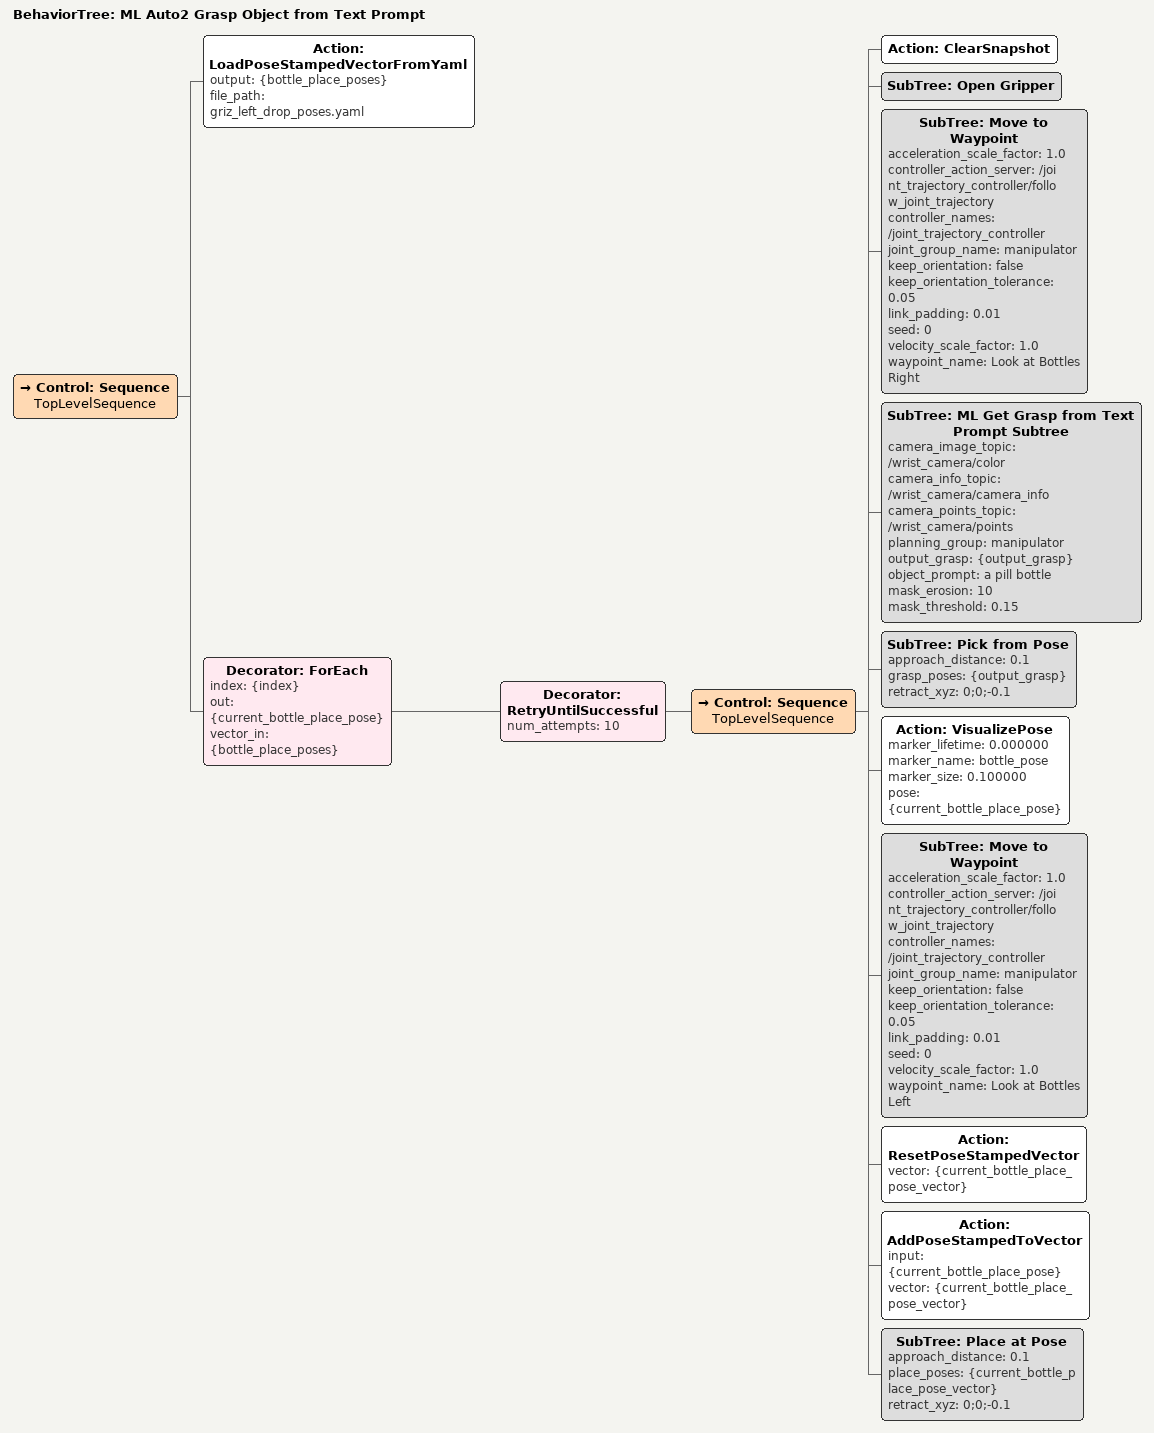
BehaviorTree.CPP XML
<?xml version='1.0' encoding='UTF-8'?>
<root BTCPP_format="4" main_tree_to_execute="ML Auto2 Grasp Object from Text Prompt">
  <BehaviorTree ID="ML Auto2 Grasp Object from Text Prompt" _description="Uses ML models to identify and grasp plan to pick up objects.">
    <Control ID="Sequence" name="TopLevelSequence">
      <Action ID="LoadPoseStampedVectorFromYaml" output="{bottle_place_poses}" file_path="griz_left_drop_poses.yaml"/>
      <Decorator ID="ForEach" index="{index}" out="{current_bottle_place_pose}" vector_in="{bottle_place_poses}">
        <Decorator ID="RetryUntilSuccessful" num_attempts="10">
          <Control ID="Sequence" name="TopLevelSequence">
            <Action ID="ClearSnapshot"/>
            <SubTree ID="Open Gripper"/>
            <SubTree ID="Move to Waypoint" acceleration_scale_factor="1.0" controller_action_server="/joint_trajectory_controller/follow_joint_trajectory" controller_names="/joint_trajectory_controller" joint_group_name="manipulator" keep_orientation="false" keep_orientation_tolerance="0.05" link_padding="0.01" seed="0" velocity_scale_factor="1.0" waypoint_name="Look at Bottles Right"/>
            <SubTree ID="ML Get Grasp from Text Prompt Subtree" camera_image_topic="/wrist_camera/color" camera_info_topic="/wrist_camera/camera_info" camera_points_topic="/wrist_camera/points" planning_group="manipulator" output_grasp="{output_grasp}" object_prompt="a pill bottle" mask_erosion="10" mask_threshold="0.15"/>
            <SubTree ID="Pick from Pose" approach_distance="0.1" grasp_poses="{output_grasp}" retract_xyz="0;0;-0.1"/>
            <Action ID="VisualizePose" marker_lifetime="0.000000" marker_name="bottle_pose" marker_size="0.100000" pose="{current_bottle_place_pose}"/>
            <SubTree ID="Move to Waypoint" acceleration_scale_factor="1.0" controller_action_server="/joint_trajectory_controller/follow_joint_trajectory" controller_names="/joint_trajectory_controller" joint_group_name="manipulator" keep_orientation="false" keep_orientation_tolerance="0.05" link_padding="0.01" seed="0" velocity_scale_factor="1.0" waypoint_name="Look at Bottles Left"/>
            <Action ID="ResetPoseStampedVector" vector="{current_bottle_place_pose_vector}"/>
            <Action ID="AddPoseStampedToVector" input="{current_bottle_place_pose}" vector="{current_bottle_place_pose_vector}"/>
            <SubTree ID="Place at Pose" approach_distance="0.1" place_poses="{current_bottle_place_pose_vector}" retract_xyz="0;0;-0.1"/>
          </Control>
        </Decorator>
      </Decorator>
    </Control>
  </BehaviorTree>
</root>
